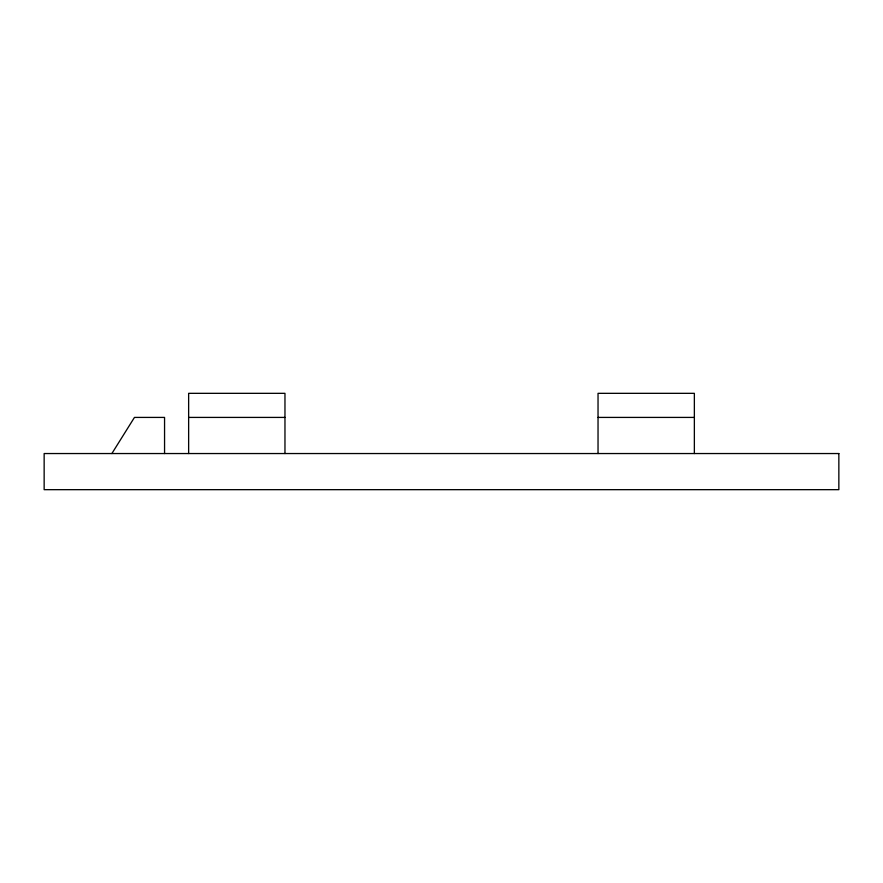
<?xml version="1.0" encoding="UTF-8"?>
<svg xmlns="http://www.w3.org/2000/svg" width="883" height="883" viewBox="0 0 883 883"><rect width="100%" height="100%" fill="white"/><g stroke="black" fill="none" stroke-linecap="round" stroke-linejoin="round"><path stroke-width="1.32" d="M111.876 453.542L134.459 417.416L164.558 417.416L164.558 453.542M188.642 417.416L284.966 417.416M598.034 417.416L694.358 417.416M694.358 453.542L694.358 393.332L598.034 393.332L598.034 453.542M284.966 453.542L284.966 393.332L188.642 393.332L188.642 453.542M838.85 453.542L44.15 453.542L44.15 489.668L838.85 489.668L838.85 453.542"/></g></svg>
